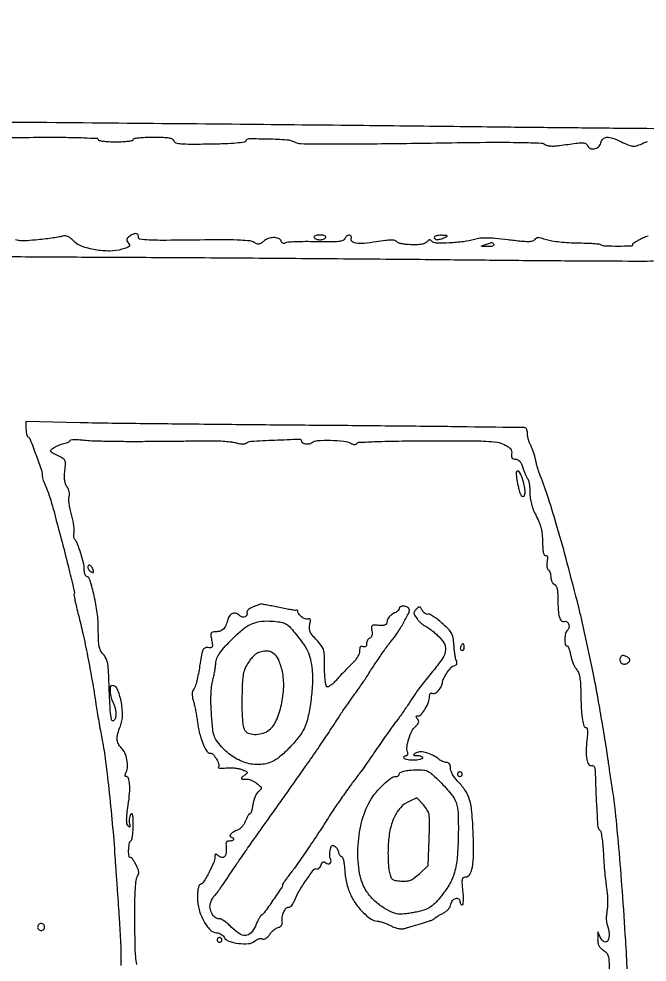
# Model space of a CAD drawing. Extents: x 0 to 5034, y 0 to 2560.
# Drawn here: x 2589.9 to 2859.3, y 1511.4 to 1915.7 of the extents above; entities that cross this region are included whole.
import ezdxf

# ---------------------------------------------------------------- set-up
doc = ezdxf.new("R2010")
doc.units = 0

msp = doc.modelspace()

# ---------------------------------------------------------------- linework, layer by layer
for points in [[(2974.382049, 1867.596221, 0.000287), (2874.5, 1868.507469, -0.00021), (2849.858972, 1868.728487, -0.000161), (2822.934375, 1868.989992, -0.000163), (2797.742289, 1869.251006, -0.000387), (2779, 1869.465809, 0.000452), (2737.839907, 1869.932163, 0.000216), (2684.899272, 1870.461265, 0.0002), (2625.260958, 1871.007723, 0.000176), (2563, 1871.531406, -0.000126), (2489.834156, 1872.139587, -0.000286), (2434.427692, 1872.64582, -0.000372), (2390.969473, 1873.100042, -0.000707), (2356, 1873.540995, 0.000718), (2301.888389, 1874.22211, 0.001577)], [(2586.133505, 1864.846258, -0.001854), (2599.5, 1864.944186, -0.002804), (2610.168486, 1864.922956, -0.007563), (2617.745745, 1864.75074, -0.003115), (2623.544968, 1864.49494, -0.399553), (2624, 1864.016419, 0.35239), (2624.339544, 1863.594471, 0.020224), (2626.094712, 1863.283881, 0.02235), (2628.482334, 1863.068389, 0.01133), (2631.5, 1863, 0.011522), (2634.477527, 1863.068623, 0.02162), (2636.875, 1863.283333, 0.018508), (2638.667147, 1863.590162, 0.354925), (2639, 1864, -0.361738), (2639.34686, 1864.416699, -0.01596), (2641.348253, 1864.720213, -0.019654), (2644.021339, 1864.932591, -0.009995), (2647.393011, 1865, -0.007411), (2651.751202, 1864.935396, -0.035644), (2654.218928, 1864.685548, -0.070094), (2655.668888, 1864.217697, -0.190328), (2656.386081, 1863.436272, 0.237578), (2657.303034, 1862.602568, 0.046619), (2659.563007, 1862.195517, 0.022083), (2663.616026, 1862.029765, 0.003135), (2671.952528, 1862.109429, 0.005063), (2678.400944, 1862.276825, 0.01236), (2683.143403, 1862.565516, 0.008199), (2686.692082, 1862.928437, 0.278394), (2687.334009, 1863.42803, -0.309133), (2688.67951, 1864.357971, -0.007058), (2696.868747, 1864.284405, -0.011991), (2704.758332, 1863.912707, -0.105473), (2708.096456, 1862.948378, 0.117945), (2710.810982, 1862.236155, 0.004045), (2721.871405, 1862.084665, 0.004352), (2739.274246, 1862.138583, 0.00071), (2773, 1862.584559, -0.001816), (2792.636438, 1862.800807, -0.006603), (2805.112375, 1862.728142, -0.004584), (2813.880217, 1862.480842, -0.163497), (2815.758071, 1861.770811, 0.124136), (2816.565464, 1861.392075, 0.033517), (2817.979136, 1861.215024, 0.029845), (2819.752003, 1861.218727, 0.020336), (2821.758071, 1861.424926, -0.002785), (2828.711484, 1862.387256, -0.032232), (2831.456098, 1862.572828, -0.10381), (2832.869372, 1862.280731, -0.20107), (2833.653175, 1861.461428, 0.193575), (2834.807096, 1860.219864, 0.155745), (2836.628756, 1859.980705, 0.138434), (2838.412856, 1860.850428, 0.15016), (2839.410644, 1862.5, -0.136624), (2840.384194, 1864.210355, -0.183304), (2841.99912, 1864.929941, -0.100507), (2844.495746, 1864.568563, -0.026502), (2848.236136, 1863, 0.01554), (2851.492885, 1861.549543, 0.08392), (2853.376456, 1861.127411, 0.101411), (2855.125496, 1861.390161, 0.027882), (2857.695498, 1862.497981, -0.041819), (2859.436039, 1863.19146, -0.058506)], [(2565.040625, 1814.005169, 0.0006), (2596.819508, 1813.753976, 0.000578), (2629, 1813.575483, -0.000468), (2664.389337, 1813.387023, -0.000288), (2706.03125, 1813.102309, -0.000289), (2747.198418, 1812.773314, -0.000518), (2781, 1812.448602, 0.000541), (2809.705422, 1812.174147, 0.000779), (2835.1125, 1811.998299, 0.000405), (2856.651194, 1811.900217, 0.012523), (2862, 1812.014164, -0.002898)], [(2859.752243, 1822.512999, 0.072437), (2858.59372, 1822.227815, 0.014748), (2856.655232, 1821.372634, 0.015788), (2855.254855, 1820.649724, 0.023005), (2854.073724, 1819.918857, 0.019929), (2853.183858, 1819.256349, 0.226501), (2853, 1818.871306, -0.407218), (2852.409586, 1818.266584, -0.005666), (2846.800106, 1818.19584, -0.00945), (2841.382504, 1818.291311, -0.127662), (2839.5, 1818.854039, 0.114045), (2838.758944, 1819.097409, 0.005495), (2836.15, 1819.304505, 0.008732), (2833.020657, 1819.463482, 0.006162), (2829.5, 1819.537326, -0.013037), (2825.736807, 1819.66804, -0.011931), (2821.872223, 1819.995983, -0.012032), (2818.436735, 1820.454148, -0.037712), (2816.171399, 1820.989416, 0.011578), (2813.809095, 1821.679622, 0.063749), (2812.49688, 1821.856226, 0.131162), (2811.651838, 1821.636503, 0.126164), (2811.014031, 1821.022702, -0.200801), (2810.114454, 1820.379276, -0.055525), (2808.351938, 1820.178146, -0.026892), (2805.336308, 1820.33233, -0.004474), (2799.565388, 1820.991933, 0.007225), (2794.207926, 1821.574439, 0.020209), (2790.436127, 1821.776199, 0.028636), (2787.578978, 1821.649752, 0.04793), (2785.222756, 1821.178813, -0.041471), (2780.578582, 1820.188157, -0.020893), (2774.6055, 1819.676294, -0.014314), (2768.894492, 1819.590166, -0.195394), (2767.017366, 1820.382634, 0.057488), (2766.498799, 1820.793934, 0.124516), (2766.01725, 1820.947095, 0.152197), (2765.584804, 1820.840401, 0.101989), (2765.208359, 1820.491641, -0.120894), (2764.198776, 1819.624057, -0.07021), (2762.67766, 1819.10459, -0.044073), (2760.425678, 1818.876804, -0.013715), (2757.023287, 1818.926862, -0.022682), (2755.258198, 1819.081697, -0.029058), (2753.657011, 1819.391221, -0.029495), (2752.391418, 1819.793872, -0.164003), (2751.850074, 1820.242586, 0.216666), (2751.128006, 1820.726558, 0.043452), (2749.544618, 1820.848558, 0.027875), (2747.085134, 1820.686768, 0.00762), (2743.231451, 1820.156808, -0.014742), (2737.773789, 1819.485316, -0.057105), (2734.370615, 1819.55729, -0.150181), (2732.727106, 1820.317742, -0.3109), (2732.411145, 1821.629042, 0.092069), (2732.507853, 1822.152211, 0.137485), (2732.382715, 1822.597281, 0.146858), (2732.053348, 1822.893119, 0.110494), (2731.575604, 1823, 0.101303), (2731.010544, 1822.884328, 0.066808), (2730.438894, 1822.543798, 0.063367), (2729.947566, 1822.0407, 0.070263), (2729.618024, 1821.44697, -0.219975), (2728.791673, 1820.643538, -0.058781), (2726.955905, 1820.231373, -0.027308), (2723.691353, 1820.071845, -0.004303), (2717.261035, 1820.164315, 0.006398), (2712.6638, 1820.211158, 0.009144), (2708.585542, 1820.125929, 0.005652), (2705.183632, 1819.954029, 0.124126), (2704.242937, 1819.653963, -0.099415), (2703.686436, 1819.446023, -0.140485), (2703.164064, 1819.508867, -0.127525), (2702.718787, 1819.849167, -0.074677), (2702.385948, 1820.436618, 0.211268), (2701.256444, 1821.571961, 0.097872), (2699.165366, 1821.944792, 0.083236), (2696.762318, 1821.495662, 0.096474), (2694.772801, 1820.294388, -0.035219), (2693.687495, 1819.443075, -0.122561), (2692.856924, 1819.1391, -0.127491), (2691.999851, 1819.265722, -0.03951), (2690.834035, 1819.871574, 0.112731), (2689.033677, 1820.495762, 0.014888), (2684.982297, 1820.81831, 0.011984), (2678.968372, 1820.972936, 0.003428), (2669.639974, 1820.925202, -0.001349), (2653.068172, 1820.771487, -0.012204), (2645.826788, 1820.900608, -0.021824), (2641.869356, 1821.241297, -0.440573), (2641.25, 1822.125, 0.1925), (2641.090054, 1823.105651, 0.228134), (2640.312229, 1823.615459, 0.128765), (2638.992578, 1823.450269, 0.062763), (2637.49731, 1822.621691, 0.031966), (2636.528526, 1821.813477, 0.1508), (2636.177844, 1821.189851, 0.179185), (2636.270492, 1820.540362, 0.049146), (2636.859128, 1819.66974, -0.089009), (2637.349508, 1818.803606, -0.286516), (2637.210938, 1818.185267, -0.113636), (2636.369778, 1817.650897, -0.01214), (2634.155039, 1816.928305, -0.073469), (2628.962173, 1816.173085, -0.042409), (2622.658514, 1816.723023, -0.042496), (2616.850156, 1818.247843, -0.121015), (2613.382478, 1820.532308, 0.030043), (2612.081151, 1821.777403, 0.074934), (2610.964327, 1822.467774, 0.096941), (2609.880101, 1822.699772, 0.078809), (2608.70143, 1822.533941, -0.033333), (2607.378616, 1822.223616, -0.005027), (2604.687459, 1821.806607, -0.005622), (2601.494864, 1821.381307, -0.004832), (2598.128217, 1821.004264, -0.008897), (2593.571361, 1820.620257, -0.033065), (2590.691752, 1820.619762, -0.049344), (2588.484672, 1820.986231, -0.045487)], [(2850.922345, 1494.871387, 0.015741), (2850.106766, 1520.763281, 0.002469), (2848.671094, 1541.872701, 0.003516), (2847.171222, 1560.610164, 0.003742), (2845.717241, 1575.968151, 0.014303), (2844.466434, 1585.5, -0.001483), (2843.883695, 1589.202344, -0.001512), (2843.32673, 1592.884375, -0.001466), (2842.86181, 1596.08677, -0.006281), (2842.614252, 1598, 0.011735), (2842.052649, 1601.997226, 0.000964), (2840.322973, 1612.386037, 0.001427), (2838.499071, 1623.0265, 0.003304), (2837.054534, 1631, 0.006038), (2835.865349, 1636.930152, 0.001207), (2833.59026, 1647.480151, 0.001157), (2831.267996, 1658.00717, 0.006837), (2829.963851, 1663.5, 0.003297), (2825.066901, 1682.411313, 0.006033), (2820.787075, 1697.753789, 0.007347), (2816.95647, 1710.190081, 0.014191), (2813.465698, 1720, -0.012827), (2812.898181, 1721.581195, -0.008181), (2812.31594, 1723.44635, -0.008218), (2811.804703, 1725.295131, -0.015123), (2811.459338, 1726.81736, 0.020651), (2811.10977, 1728.282861, 0.01335), (2810.590673, 1729.948271, 0.013424), (2809.995095, 1731.551464, 0.024588), (2809.411911, 1732.81736, -0.028329), (2808.875538, 1734.004932, -0.021695), (2808.421641, 1735.355576, -0.022132), (2808.106985, 1736.660793, -0.047409), (2808.006161, 1737.690983, 0.031609), (2807.948605, 1738.561653, 0.037788), (2807.781497, 1739.36639, 0.041273), (2807.539576, 1740.003719, 0.150905), (2807.25, 1740.317795, 0.128983), (2806.592614, 1740.499634, 0.000051), (2782.192188, 1740.821945, 0.000793), (2755.069329, 1741.1344, 0.000482), (2723, 1741.422034, -0.000335), (2689.326462, 1741.714149, -0.000386), (2657.198437, 1742.039164, -0.000345), (2629.965955, 1742.354478, -0.002242), (2616.25, 1742.584284), (2593, 1743.078124), (2593, 1740.098079, 0.026756), (2593.063183, 1738.918194, 0.033349), (2593.252837, 1737.83716, 0.035363), (2593.527846, 1736.9817, 0.160221), (2593.860722, 1736.586078, -0.164669), (2594.80044, 1735.449372, -0.003702), (2597.305874, 1728.732032, -0.005957), (2599.594376, 1722.214485, -0.081622), (2600, 1719.746268, 0.062419), (2600.093273, 1719.002028, 0.017582), (2600.422272, 1717.877036, 0.017434), (2600.887273, 1716.620887, 0.017576), (2601.437522, 1715.403638, -0.028858), (2602.127382, 1713.781024, -0.006864), (2603.080722, 1711.002944, -0.007036), (2604.088833, 1707.775732, -0.006897), (2605.012747, 1704.5, -0.001489), (2608.953101, 1689.575821, -0.003776), (2611.701437, 1678.703842, -0.000874), (2613.821291, 1669.977213, -0.261196), (2613.629582, 1669.296249, 0.247942), (2613.507699, 1668.901276, 0.003648), (2613.992745, 1666.433276, 0.008965), (2614.639125, 1663.533005, 0.005678), (2615.491346, 1660.175421, -0.010971), (2617.370407, 1652.429353, -0.005481), (2619.424317, 1642.555086, -0.005336), (2621.385212, 1631.986123, -0.006402), (2622.996462, 1622, 0.003715), (2623.523112, 1618.620529, 0.002281), (2624.191261, 1614.646875, 0.002287), (2624.888306, 1610.721061, 0.004082), (2625.502643, 1607.5, -0.016642), (2626.924802, 1598.871125, -0.00505), (2628.511918, 1585.704798, -0.005053), (2629.992802, 1570.909309, -0.005502), (2631.128407, 1556.5, 0.000357), (2631.576655, 1549.953012, 0.00026), (2632.083992, 1542.675, 0.000263), (2632.572336, 1535.773623, 0.000579), (2632.954429, 1530.5, -0.017855), (2633.728608, 1510.017371, -0.004707)], [(2640.554491, 1510.453256, -0.038579), (2640.020974, 1513.948822, -0.01639), (2639.760659, 1520.208901, -0.001769), (2639.684697, 1534.695046, -0.006845), (2639.747813, 1539.96108, -0.014286), (2639.970188, 1544.056434, -0.013331), (2640.307741, 1547.127443, -0.140052), (2640.811765, 1548.273191, 0.107713), (2641.260539, 1549.139165, 0.101097), (2641.322328, 1550.134219, 0.063946), (2640.967936, 1551.428764, 0.01914), (2640.107495, 1553.289155, 0.019567), (2639.352156, 1554.637592, 0.035056), (2638.61504, 1555.670487, 0.043712), (2637.987214, 1556.308597, 0.391189), (2637.627677, 1556.294344, -0.509846), (2637.388274, 1556.332387, -0.06575), (2637.18438, 1556.910794, -0.035529), (2637.043991, 1557.932367, -0.016386), (2637, 1559.274316, -0.025695), (2637.073356, 1560.700825, -0.032416), (2637.29375, 1562.003766, -0.034074), (2637.612934, 1563.033799, -0.163588), (2638, 1563.5, 0.203355), (2638.390764, 1564.052035, 0.018326), (2638.697317, 1565.755088, 0.021492), (2638.908461, 1567.892403, 0.015102), (2638.969591, 1570.309017, 0.005951), (2638.916154, 1573.486803, 0.054413), (2638.726994, 1574.85448, 0.431991), (2638.361337, 1575.058575, 0.186538), (2637.874279, 1574.668477, 0.059351), (2637.505863, 1573.81638, 0.038864), (2637.280628, 1572.769097, 0.038833), (2637.220032, 1571.698152, 0.058735), (2637.348738, 1570.774427, -0.013568), (2637.580825, 1569.777119, -0.190882), (2637.517777, 1569.422017, -0.441591), (2637.289351, 1569.378991, -0.034988), (2636.767449, 1569.832551, -0.156818), (2636.29005, 1570.762461, -0.0422), (2636.15772, 1572.437327, -0.027702), (2636.310134, 1574.937127, -0.008265), (2636.81641, 1578.726601, 0.016564), (2637.421821, 1583.912417, 0.040476), (2637.430208, 1587.753947, 0.062135), (2636.920734, 1590.231174, 0.32139), (2635.848185, 1591, -0.272434), (2635.578908, 1591.158483, -0.14172), (2635.488836, 1591.55145, -0.074981), (2635.617269, 1592.166288, -0.03396), (2635.956189, 1592.918138, 0.117487), (2636.55381, 1595.187523, 0.055907), (2636.286436, 1598.21433, 0.055204), (2635.33571, 1601.181272, 0.096144), (2633.856022, 1603.288955, -0.08695), (2632.59083, 1605.022988, -0.103553), (2632.089777, 1606.981191, -0.078615), (2632.362422, 1609.38848, -0.031534), (2633.447966, 1612.529708, 0.099533), (2634.390147, 1617.241336, 0.050179), (2633.774632, 1623.295453, 0.050769), (2632.146231, 1628.503401, 0.300129), (2629.877555, 1630, 0.365893), (2629.139116, 1629.376093, 0.062267), (2629.052844, 1627.388161, 0.049812), (2629.523618, 1624.809032, 0.045695), (2630.503115, 1622.294211, -0.041545), (2631.092079, 1620.818343, -0.039344), (2631.442097, 1619.238344, -0.039731), (2631.538079, 1617.639058, -0.044509), (2631.37117, 1616.105851, -0.210172), (2630.515767, 1614.886399, -0.526658), (2629.70672, 1615.252285, -0.030568), (2629.054985, 1620.871376, -0.00502), (2628.570314, 1631.801746, 0.007588), (2628.317566, 1636.908991, 0.03594), (2627.91925, 1639.80947, 0.063029), (2627.242397, 1641.758704, 0.073653), (2626.125701, 1643.366198, -0.069725), (2625.00608, 1644.951311, -0.071286), (2624.375721, 1646.771381, -0.040041), (2624.07587, 1649.460729, -0.00775), (2624, 1654.355354, 0.032745), (2623.559574, 1661.073228, 0.023586), (2622.228112, 1668.470065, 0.016812), (2620.482724, 1675.060811, 0.22999), (2618.849172, 1676.833333, -0.187773), (2618.520425, 1677.136708, -0.043519), (2618.245169, 1677.852083, -0.039066), (2618.053284, 1678.787937, -0.02968), (2617.985447, 1679.833333, 0.05869), (2617.65266, 1682.531856, 0.01663), (2616.509099, 1686.612933, 0.015403), (2615.12211, 1690.568272, 0.081343), (2613.963357, 1692.544152, -0.098613), (2613.664225, 1693.096776, -0.047038), (2613.498604, 1693.89119, -0.044119), (2613.477764, 1694.783519, -0.047773), (2613.616479, 1695.641416, 0.082026), (2613.721605, 1696.779715, 0.017967), (2613.509864, 1698.741373, 0.018246), (2613.095506, 1701.019191, 0.016622), (2612.505377, 1703.333508, -0.017964), (2611.922639, 1705.64474, -0.019933), (2611.530421, 1707.913315, -0.019728), (2611.350948, 1709.861004, -0.090185), (2611.494805, 1710.983631, 0.079514), (2611.634544, 1711.916832, 0.049203), (2611.51434, 1713.021537, 0.04715), (2611.166849, 1714.141142, 0.054012), (2610.626898, 1715.122291, -0.066956), (2609.975669, 1716.381472, -0.052203), (2609.6102, 1717.879595, -0.041861), (2609.515788, 1719.718619, -0.02138), (2609.68946, 1722.025786, 0.014681), (2609.960639, 1725.081006, 0.128853), (2609.696879, 1726.401655, 0.148234), (2608.829587, 1727.336847, 0.021418), (2606.50265, 1728.565767, -0.008423), (2604.19683, 1729.707927, -0.14077), (2603.582272, 1730.287905, -0.334431), (2603.646488, 1730.864893, -0.044158), (2604.626032, 1731.734861, -0.03915), (2605.540884, 1732.308048, -0.02049), (2606.757334, 1732.881426, -0.020253), (2608.060125, 1733.370306, -0.029156), (2609.25, 1733.687093, 0.026348), (2610.303355, 1733.961212, 0.038433), (2611.192187, 1734.320453, 0.043446), (2611.824914, 1734.706436, 0.238418), (2612, 1735.052747, -0.387213), (2612.260329, 1735.338503, -0.017833), (2613.689063, 1735.420599, -0.021827), (2615.545207, 1735.379923, -0.012943), (2617.75, 1735.177747, 0.020968), (2621.140065, 1734.921659, 0.003296), (2627.832812, 1734.741741, 0.003657), (2635.729791, 1734.639305, 0.003185), (2644, 1734.645201, 0.000251), (2652.398446, 1734.708902, 0.000262), (2660.68125, 1734.780217, 0.000251), (2667.841658, 1734.849211, 0.00115), (2672, 1734.90093, -0.012183), (2675.122416, 1734.870864, -0.011482), (2678.302133, 1734.68956, -0.011523), (2681.110752, 1734.39934, -0.0386), (2682.922156, 1734.026161, 0.02807), (2684.332546, 1733.704529, 0.035122), (2685.668061, 1733.573402, 0.038533), (2686.77541, 1733.628119, 0.13774), (2687.422156, 1733.901679, -0.155259), (2689.416724, 1734.665805, -0.003534), (2699.707723, 1735.188307, -0.002181), (2710.302916, 1735.604902, -0.424484), (2711, 1734.931756, 0.260583), (2711.476261, 1734.079971, 0.09602), (2712.81061, 1733.578193, 0.082719), (2714.424663, 1733.573072, 0.133493), (2715.667514, 1734.139024, -0.16255), (2717.877135, 1734.997183, -0.016562), (2723.574794, 1735.082894, -0.019607), (2729.26957, 1734.756292, -0.099047), (2732.302218, 1733.838258, 0.03723), (2733.185239, 1733.447128, 0.080168), (2733.914763, 1733.312452, 0.114572), (2734.478541, 1733.430021, 0.144487), (2734.877174, 1733.780161, -0.245648), (2735.645735, 1734.22631, -0.001793), (2743.26973, 1734.536131, -0.005608), (2752.686024, 1734.779249, -0.002553), (2765, 1734.896108, -0.001537), (2782.185001, 1734.918609, -0.011924), (2790.208148, 1734.713088, -0.025419), (2794.949134, 1734.23604, -0.079022), (2798, 1733.262701, -0.026795), (2799.701989, 1732.287927, -0.081646), (2800.685544, 1731.395909, -0.115302), (2801.143637, 1730.426993, -0.087778), (2801.187142, 1729.25, 0.046499), (2801.138118, 1728.166912, 0.148964), (2801.378792, 1727.493935, 0.169735), (2801.929117, 1727.121202, 0.064855), (2802.85959, 1727, -0.115409), (2803.836745, 1726.77141, -0.102177), (2804.661668, 1726.126878, -0.070947), (2805.379208, 1724.988064, -0.027827), (2806.04325, 1723.25, 0.012631), (2806.566553, 1721.744676, 0.014096), (2807.147852, 1720.3225, 0.013492), (2807.707793, 1719.142893, 0.069245), (2808.120802, 1718.55, -0.129984), (2808.463263, 1717.905148, -0.019703), (2808.741736, 1716.459297, -0.02096), (2808.93561, 1714.686949, -0.016762), (2809, 1712.766756, 0.033506), (2809.165566, 1710.298864, 0.03214), (2809.659513, 1707.839846, 0.030277), (2810.499044, 1705.33193, 0.023526), (2811.700339, 1702.716756, -0.023775), (2812.991311, 1699.902662, -0.03555), (2813.820149, 1697.328461, -0.035237), (2814.28059, 1694.645841, -0.022819), (2814.450339, 1691.5, 0.011837), (2814.53797, 1688.758205, 0.040498), (2814.780639, 1686.992465, 0.076623), (2815.168888, 1685.992881, 0.320868), (2815.723214, 1685.741071, -0.197419), (2816.215313, 1685.643755, -0.18807), (2816.509664, 1685.226114, -0.086352), (2816.567308, 1684.402341, -0.02375), (2816.37247, 1683.112352, 0.036963), (2816.2271, 1681.941294, 0.049271), (2816.279411, 1680.871284, 0.058486), (2816.507405, 1680.028331, 0.160414), (2816.899256, 1679.562263, -0.123579), (2817.322071, 1679.127364, -0.047406), (2817.676656, 1678.355545, -0.04325), (2817.918615, 1677.405852, -0.040778), (2818, 1676.409598, 0.05628), (2818.111599, 1675.421282, 0.058178), (2818.440625, 1674.494405, 0.064545), (2818.925849, 1673.763788, 0.122922), (2819.5, 1673.361626, -0.169882), (2820.196856, 1672.77114, -0.073262), (2820.660243, 1671.627688, -0.044761), (2820.92981, 1669.835603, -0.014356), (2821.013655, 1667.143011, 0.01473), (2821.167011, 1662.33385, 0.051411), (2821.673513, 1659.274417, 0.114089), (2822.515517, 1657.710885, 0.313729), (2823.669276, 1657.426584, -0.222663), (2824.807767, 1657.344734, -0.172588), (2825.636512, 1656.397997, -0.139944), (2825.77884, 1654.967208, -0.152789), (2825.132783, 1653.732783, 0.142016), (2824.33641, 1652.286235, 0.04712), (2824.026803, 1649.860277, 0.048473), (2824.169879, 1647.631423, 0.367814), (2824.912102, 1647, -0.27003), (2825.305597, 1646.770774, -0.033696), (2825.751605, 1645.843847, -0.032273), (2826.168182, 1644.572229, -0.021175), (2826.48916, 1643.064161, 0.030394), (2826.873833, 1641.407372, 0.024555), (2827.4796, 1639.683971, 0.025202), (2828.199372, 1638.145104, 0.0567), (2828.927101, 1637.084053, -0.087977), (2829.809276, 1635.608842, -0.048056), (2830.368045, 1633.569296, -0.029962), (2830.702269, 1630.583181, -0.008355), (2830.866239, 1625.879454, 0.007878), (2831.088644, 1619.319682, 0.028899), (2831.534064, 1615.189448, 0.046217), (2832.19215, 1612.691307, 0.315057), (2833.180364, 1612, -0.356247), (2833.544967, 1611.702462, -0.037095), (2833.696199, 1610.524844, -0.030477), (2833.683627, 1608.81837, -0.014), (2833.469702, 1606.603802, 0.026563), (2833.140551, 1601.987674, 0.051916), (2833.455781, 1598.317034, 0.088408), (2834.305824, 1596.097607, 0.363635), (2835.566922, 1595.664054, -0.232075), (2836.254985, 1595.60219, -0.181808), (2836.723803, 1595.004769, -0.062026), (2836.983194, 1593.593595, -0.010559), (2837.083871, 1590.856989, 0.004129), (2837.143242, 1588.374554, 0.002214), (2837.255402, 1585.311115, 0.002204), (2837.397441, 1582.186729, 0.003448), (2837.55003, 1579.5, -0.00186), (2837.698539, 1577.024064, -0.001858), (2837.828676, 1574.546257, -0.001816), (2837.92641, 1572.38184, -0.007353), (2837.961779, 1571.061724, 0.038071), (2838.048388, 1570.082179, 0.041329), (2838.282203, 1569.154518, 0.045253), (2838.617046, 1568.404632, 0.127387), (2839.011215, 1567.993069, -0.210089), (2839.43461, 1567.378249, -0.009711), (2839.872554, 1564.81916, -0.01472), (2840.253252, 1561.678657, -0.009894), (2840.511128, 1558.073489, 0.005688), (2840.761645, 1554.102066, 0.004613), (2841.117996, 1549.849403, 0.004663), (2841.519303, 1545.934561, 0.01205), (2841.903109, 1543.121009, -0.020183), (2842.19847, 1540.657275, -0.015258), (2842.330414, 1537.935589, -0.015494), (2842.296886, 1535.368092, -0.034219), (2842.077022, 1533.421203, 0.023715), (2841.850435, 1531.733287, 0.022435), (2841.779046, 1529.999844, 0.023043), (2841.855681, 1528.461654, 0.069419), (2842.09916, 1527.442338, -0.071081), (2842.991923, 1523.649354, -0.139186), (2842.418557, 1520.624896, -0.424535), (2840.950842, 1520.164606, -0.163367), (2839.331219, 1521.910604), (2838.162438, 1524.5), (2838.081219, 1521.36501, 0.045492), (2838.182866, 1519.803918, 0.078434), (2838.582261, 1518.567691, 0.080436), (2839.334262, 1517.535362, 0.050208), (2840.5, 1516.591957, -0.06603), (2841.881036, 1515.400326, -0.113592), (2842.60704, 1514.073925, -0.060231), (2842.927, 1512.016441, -0.00849), (2843, 1507.717494, -0.00893)]]:
    msp.add_lwpolyline(points, format="xyb")
for points in [[(2716.5, 1822, 0.108893), (2716.872201, 1821.616544, 0.050757), (2717.489314, 1821.29375, 0.046925), (2718.234268, 1821.074101, 0.048273), (2719, 1821, 0.048273), (2719.765732, 1821.074101, 0.046925), (2720.510686, 1821.29375, 0.050757), (2721.127799, 1821.616544, 0.108893), (2721.5, 1822, 0.302575), (2721.486626, 1822.392496, 0.143113), (2721.069598, 1822.719374, 0.067954), (2720.210982, 1822.933871, 0.027283), (2719, 1823, 0.027283), (2717.789018, 1822.933871, 0.067954), (2716.930402, 1822.719374, 0.143113), (2716.513374, 1822.392496, 0.302575)], [(2768, 1822, 0.255204), (2768.34712, 1821.364209, 0.143808), (2769.213987, 1821.10962, 0.073362), (2770.629152, 1821.318381, 0.028241), (2772.5, 1822, 0.018923), (2773.506264, 1822.478284, 0.552992), (2773.524829, 1822.712848, 0.150234), (2773.080913, 1822.87051, 0.005351), (2771.25, 1822.929715, 0.029148), (2770.004754, 1822.884048, 0.045955), (2768.954688, 1822.685604, 0.058404), (2768.222366, 1822.380032, 0.271066)], [(2793.5, 1819, -0.318697), (2793.475304, 1818.6114, -0.142816), (2793.032305, 1818.304033, -0.064164), (2792.116945, 1818.123516, -0.024173), (2790.809017, 1818.09968, -0.002065), (2788.630142, 1818.174324, -0.202811), (2788.356431, 1818.302703, -0.538556), (2788.401013, 1818.473033, -0.004209), (2790, 1819, 0.001302), (2790.971826, 1819.314026, 0.00193), (2791.821726, 1819.594733, 0.000849), (2792.546246, 1819.838503, 0.038715), (2792.690983, 1819.90032, -0.313598), (2792.798245, 1819.886653, -0.026071), (2793.007412, 1819.676969, -0.027444), (2793.249314, 1819.376087, -0.01718)], [(2803.442027, 1718.25, 0.007853), (2804.145464, 1714.614198, 0.035167), (2804.738648, 1712.528782, 0.068088), (2805.346097, 1711.371594, 0.242448), (2806.067388, 1711, 0.348939), (2806.78374, 1711.569235, 0.065795), (2806.956371, 1713.352995, 0.047607), (2806.62853, 1715.859386, 0.030452), (2805.799112, 1718.679002, 0.02658), (2804.640573, 1721.418266, 0.336269), (2803.701748, 1721.893677, 0.380119), (2803.098937, 1721.123757, 0.028299)], [(2619.63601, 1681.22007, 0.151089), (2619.513493, 1680.747486, 0.082132), (2619.639771, 1680.155439, 0.069165), (2619.987251, 1679.537349, 0.057015), (2620.51101, 1678.990862, 0.070243), (2621.469597, 1678.399887, 0.444336), (2621.932599, 1678.608907, 0.188345), (2621.880926, 1679.443277, 0.032662), (2621.109687, 1680.856763, 0.055227), (2620.715727, 1681.348827, 0.136748), (2620.316881, 1681.573772, 0.192588), (2619.948828, 1681.522353, 0.125121)], [(2690.40125, 1663.673922, 0.035138), (2689.243795, 1663.139754, 0.052634), (2688.330709, 1662.504572, 0.067809), (2687.771303, 1661.86986, 0.234325), (2687.704037, 1661.341641, -0.187183), (2687.665265, 1660.277054, -0.179829), (2686.918426, 1659.494956, -0.159552), (2685.762978, 1659.336644, -0.152447), (2684.712868, 1659.887132, 0.10873), (2683.191088, 1660.859949, 0.165755), (2681.637869, 1660.896702, 0.158641), (2680.337388, 1659.969212, 0.097989), (2679.528014, 1658.255594, -0.039259), (2678.698153, 1655.787684, -0.094483), (2677.628002, 1654.193759, -0.117136), (2676.207187, 1653.307104, -0.081355), (2674.332242, 1653, 0.042808), (2672.962662, 1652.882527, 0.237733), (2672.387201, 1652.455921, 0.149043), (2672.238399, 1651.589891, 0.014925), (2672.567517, 1649.491798, -0.013151), (2672.905301, 1647.387253, -0.150478), (2672.768245, 1646.568569, -0.266328), (2672.229474, 1646.211226, -0.044402), (2670.9387, 1646.241798, 0.131783), (2669.632534, 1646.044884, 0.189021), (2668.813728, 1645.226207, 0.061408), (2668.239685, 1643.296799, 0.005385), (2667.446971, 1638.248381, -0.011425), (2666.892673, 1634.976676, -0.014288), (2666.222906, 1631.971, -0.012511), (2665.53265, 1629.504265, -0.099036), (2664.971744, 1628.465953, 0.080632), (2664.417877, 1627.524561, 0.084703), (2664.202509, 1626.472331, 0.059728), (2664.319241, 1625.125063, 0.020351), (2664.799076, 1623.217572, -0.016766), (2665.260194, 1621.438492, -0.007993), (2665.739385, 1619.123287, -0.007913), (2666.16351, 1616.685905, -0.011148), (2666.45855, 1614.5, 0.033759), (2667.311139, 1609.797557, 0.035652), (2668.778925, 1605.340417, 0.034459), (2670.49004, 1601.87187, 0.264928), (2672, 1600.995946, -0.215858), (2673.241748, 1600.422101, -0.04781), (2674.631419, 1598.463811, -0.047761), (2675.620782, 1596.284543, -0.224746), (2675.471979, 1594.95466, 0.483594), (2675.564991, 1594.6977, 0.05984), (2676.239954, 1594.558707, 0.035995), (2677.342985, 1594.545921, 0.017384), (2678.749774, 1594.680159, -0.033833), (2680.404846, 1594.783332, -0.023385), (2682.279621, 1594.685483, -0.023658), (2684.08111, 1594.420185, -0.043868), (2685.5, 1594.010328, -0.009258), (2687.393277, 1593.237838, -0.1965), (2687.810374, 1592.813528, -0.320224), (2687.699256, 1592.341174, -0.021651), (2686.55887, 1591.425296, 0.029227), (2685.455878, 1590.511633, 0.413794), (2685.439209, 1590.047348, 0.212536), (2686.040717, 1589.79079, 0.013539), (2688, 1589.874609, -0.097745), (2688.745629, 1589.780887, -0.030759), (2689.79375, 1589.360541, -0.029403), (2690.932693, 1588.735823, -0.02871), (2692, 1587.977259, -0.012568), (2693.524582, 1586.692003, -0.16463), (2693.886145, 1586.058908, -0.250977), (2693.70535, 1585.472842, -0.03117), (2692.66528, 1584.565304, 0.091162), (2691.920666, 1583.739659, 0.035649), (2691.208084, 1582.373427, 0.033753), (2690.628403, 1580.745072, 0.035312), (2690.283611, 1579.077808, -0.017434), (2690.018243, 1577.514986, -0.027365), (2689.670992, 1576.197856, -0.025848), (2689.296415, 1575.215181, -0.297034), (2688.966156, 1575, 0.229373), (2688.605546, 1574.825385, 0.031224), (2688.114194, 1574.117066, 0.030772), (2687.605334, 1573.145632, 0.021396), (2687.147846, 1571.994267, -0.054128), (2686.563689, 1570.764877, -0.043755), (2685.691461, 1569.591382, -0.045147), (2684.671421, 1568.633606, -0.075235), (2683.64716, 1568.05595, 0.046076), (2681.910302, 1567.205339, 0.074772), (2680.65232, 1566.152705, 0.233938), (2680.449126, 1565.404439, 0.358341), (2680.940983, 1565, -0.082554), (2681.345444, 1564.932762, -0.092465), (2681.688914, 1564.738889, -0.100625), (2681.918581, 1564.450151, -0.11839), (2682, 1564.111111, -0.196338), (2681.86592, 1563.78282, -0.09743), (2681.488657, 1563.524132, -0.072735), (2680.92553, 1563.373362, -0.049041), (2680.259257, 1563.361111, 0.100841), (2679.424021, 1563.259226, 0.203694), (2678.936557, 1562.827985, 0.113142), (2678.741714, 1561.95381, 0.022678), (2678.824221, 1560.349167, -0.058192), (2678.779815, 1558.075766, -0.165969), (2678.080078, 1556.680045, -0.251184), (2676.905893, 1556.336104, -0.121971), (2675.456195, 1557.036355, 0.023448), (2674.682116, 1557.619743, 0.228054), (2674.287395, 1557.679605, 0.291274), (2674.057165, 1557.409572, 0.034799), (2674, 1556.589201, -0.103938), (2673.498592, 1554.203211, -0.01745), (2671.459082, 1549.972054, -0.014087), (2669.143087, 1545.853195, -0.179038), (2667.780541, 1544.76018, 0.210337), (2667.224948, 1544.256549, 0.051059), (2666.828803, 1543.052105, 0.037476), (2666.577977, 1541.282603, 0.016475), (2666.5, 1538.916667, 0.069048), (2667.189049, 1533.9508, 0.057231), (2669.220483, 1529.010069, 0.062625), (2671.953812, 1525.257402, 0.202635), (2674.714816, 1524.036512, -0.073888), (2675.636107, 1523.884058, -0.055833), (2676.572439, 1523.462486, -0.056373), (2677.382317, 1522.850344, -0.080056), (2677.928472, 1522.133652, 0.190391), (2679.92393, 1520.442229, 0.050116), (2684.081622, 1519.483226, 0.050287), (2688.397474, 1519.370752, 0.166804), (2690.971554, 1520.474257, -0.058287), (2691.753442, 1521.031417, -0.054344), (2692.661112, 1521.408874, -0.058301), (2693.552269, 1521.560974, -0.105131), (2694.280944, 1521.445686, 0.128496), (2695.053969, 1521.35967, 0.096703), (2695.864357, 1521.644132, 0.074212), (2696.681927, 1522.303299, 0.041039), (2697.472131, 1523.317123, -0.041455), (2698.24192, 1524.303064, -0.03409), (2699.212931, 1525.220213, -0.035333), (2700.22808, 1525.942013, -0.073049), (2701.121949, 1526.321639, 0.070525), (2701.944103, 1526.665946, 0.098059), (2702.535836, 1527.198603, 0.105241), (2702.853036, 1527.885361, 0.092348), (2702.883735, 1528.676092, -0.07255), (2702.882631, 1530.787292, -0.065173), (2703.476043, 1532.894643, -0.075286), (2704.455713, 1534.474973, -0.219835), (2705.592139, 1535, 0.148326), (2706.223986, 1535.191656, 0.058948), (2706.920354, 1535.786304, 0.051462), (2707.570028, 1536.652661, 0.044348), (2708.067212, 1537.67678, -0.042135), (2709.981355, 1541.664368, -0.019222), (2713.103015, 1546.532456, -0.010322), (2716.431042, 1551.103821, -0.320195), (2717.698808, 1551.497531, 0.163904), (2718.204909, 1551.500705, 0.097317), (2718.732083, 1551.806204, 0.078025), (2719.200868, 1552.367504, 0.058256), (2719.532906, 1553.103678, -0.036243), (2719.908884, 1554.04559, -0.173803), (2720.315694, 1554.443541, -0.22288), (2720.815764, 1554.439355, -0.061518), (2721.49507, 1554.004091, 0.14978), (2722.547969, 1553.564662, 0.229939), (2723.45762, 1553.900833, 0.204212), (2723.826703, 1554.875769, 0.128853), (2723.464874, 1556.056835, -0.103907), (2723.25617, 1556.63485, -0.033629), (2723.190212, 1557.546829, -0.031869), (2723.252065, 1558.598408, -0.030869), (2723.447058, 1559.645086, -0.02264), (2723.840886, 1560.959179, -0.169516), (2724.239953, 1561.460527, -0.26478), (2724.755336, 1561.483729, -0.055063), (2725.541201, 1560.965806, -0.046692), (2726.099373, 1560.406917, -0.041044), (2726.571478, 1559.730575, -0.04322), (2726.895523, 1559.043993, -0.088879), (2727, 1558.460889, 0.086034), (2727.091008, 1557.9359, 0.069418), (2727.356683, 1557.42795, 0.069643), (2727.750156, 1557.013617, 0.087826), (2728.21424, 1556.76192, -0.220413), (2728.722752, 1556.282807, -0.036092), (2729.145004, 1554.960592, -0.031987), (2729.462063, 1553.146313, -0.018313), (2729.622989, 1550.928587, 0.029318), (2729.857861, 1548.448867, 0.019178), (2730.404389, 1545.628498, 0.019168), (2731.166175, 1542.855367, 0.029065), (2732.057599, 1540.519289, 0.049235), (2734.381006, 1536.471156, 0.04135), (2737.577385, 1532.692308, 0.0425), (2740.91545, 1529.874372, 0.152357), (2743.538558, 1529.023203, -0.059286), (2744.572026, 1528.888285, -0.018491), (2746.075457, 1528.447448, -0.018195), (2747.732581, 1527.826372, -0.019129), (2749.312153, 1527.09577, 0.026042), (2751.21879, 1526.245673, 0.051168), (2752.819705, 1525.811062, 0.060486), (2754.286951, 1525.749379, 0.055292), (2755.773595, 1526.034185, -0.002781), (2757.129509, 1526.445008, -0.001063), (2759.020993, 1527.002262, -0.001053), (2761.077357, 1527.598644, -0.001293), (2763, 1528.146479, 0.009754), (2764.760076, 1528.680353, 0.013247), (2766.325, 1529.234812, 0.010154), (2767.595273, 1529.752961, 0.128011), (2768, 1530.068531, -0.080991), (2768.361405, 1530.408779, -0.009661), (2769.286957, 1531.007663, -0.01132), (2770.425112, 1531.678112, -0.009073), (2771.679003, 1532.349434, 0.042469), (2772.979547, 1533.161734, 0.04843), (2774.063066, 1534.151028, 0.053791), (2774.82965, 1535.210046, 0.094637), (2775.179003, 1536.228751, -0.132612), (2775.858414, 1537.812068, -0.141792), (2777.227642, 1538.789704, -0.237953), (2778.438472, 1538.632808, -0.24862), (2779, 1537.573324, 0.060701), (2779.07331, 1536.971681, 0.079343), (2779.289246, 1536.462164, 0.097319), (2779.609114, 1536.121032, 0.157158), (2779.984668, 1536, 0.358059), (2780.369327, 1536.31597, 0.033996), (2780.535727, 1537.614134, 0.02848), (2780.54059, 1539.502224, 0.012444), (2780.342211, 1542, -0.007728), (2780.041704, 1545.379498, -0.061295), (2780.118763, 1546.94433, -0.178018), (2780.556, 1547.700968, -0.175382), (2781.382294, 1548, 0.266621), (2783.232972, 1549.06238, 0.087743), (2784.361012, 1552.119212, 0.043267), (2784.862508, 1557.5547, 0.010742), (2784.719736, 1566.5, 0.011069), (2784.168311, 1575.744474, 0.050256), (2783.192189, 1581.044176, 0.076045), (2781.393164, 1584.922052, 0.04857), (2778.25, 1588.783333, -0.031012), (2776.953078, 1590.26714, -0.035474), (2775.912162, 1591.837457, -0.039054), (2775.21909, 1593.323557, -0.089819), (2775, 1594.533333, 0.047163), (2774.897878, 1595.613565, 0.102097), (2774.580616, 1596.381017, 0.133135), (2774.051826, 1596.836071, 0.111934), (2773.328741, 1597, -0.063348), (2772.574451, 1597.095951, -0.034209), (2771.684659, 1597.392246, -0.033454), (2770.805775, 1597.824102, -0.044643), (2770.078741, 1598.335305, 0.055049), (2767.620935, 1599.988308, 0.051019), (2764.799117, 1601.115807, 0.055396), (2762.162933, 1601.561555, 0.146932), (2760.323554, 1601.121262, 0.007457), (2759.209333, 1600.450881, 0.361324), (2759.132902, 1600.220852, 0.298454), (2759.35005, 1600.066464, 0.006118), (2760.75, 1600.030409, -0.042469), (2761.611369, 1599.945374, -0.061619), (2762.339063, 1599.715183, -0.080414), (2762.832709, 1599.384704, -0.208019), (2763, 1599, -0.295869), (2762.748945, 1598.612873, -0.04382), (2761.825, 1598.29375, -0.037669), (2760.532944, 1598.07239, -0.023598), (2759, 1598, -0.023598), (2757.467056, 1598.07239, -0.037669), (2756.175, 1598.29375, -0.04382), (2755.251055, 1598.612873, -0.295869), (2755, 1599, -0.109914), (2755.08489, 1599.381499, -0.099889), (2755.325178, 1599.70625, -0.095054), (2755.684342, 1599.924054, -0.089132), (2756.106989, 1600, 0.171377), (2756.477081, 1600.130688, 0.150055), (2756.707645, 1600.472082, 0.105965), (2756.751924, 1600.991942, 0.060131), (2756.59728, 1601.607087, -0.127643), (2756.344264, 1603.846716, -0.040245), (2757.091525, 1607.15939, -0.040772), (2758.400116, 1610.399804, -0.092746), (2759.992251, 1612.492987, 0.031679), (2760.921711, 1613.447892, 0.10952), (2761.325759, 1614.204694, 0.155481), (2761.300344, 1614.905034, 0.08721), (2760.874024, 1615.651792, -0.026412), (2760.372638, 1616.325328, -0.195467), (2760.294335, 1616.709565, -0.299806), (2760.513708, 1616.936893, -0.054063), (2761.127555, 1617.006323, 0.222065), (2762.497982, 1617.654251, 0.038766), (2764.189969, 1620.051458, 0.041442), (2765.563236, 1622.863478, 0.093131), (2766, 1625.188028, -0.04846), (2766.085118, 1626.064188, -0.151497), (2766.362909, 1626.579523, -0.198008), (2766.828309, 1626.767968, -0.090289), (2767.484746, 1626.644227, 0.237426), (2768.539823, 1626.749888, 0.065414), (2769.857706, 1627.852453, 0.060811), (2770.983319, 1629.422468, 0.095208), (2771.489848, 1631, -0.081801), (2772.068953, 1632.983351, -0.033706), (2773.451144, 1635.427286, -0.031354), (2775.070662, 1637.580883, -0.153066), (2776.347564, 1638.380639, 0.057971), (2777.204618, 1638.714629, 0.155549), (2777.657301, 1639.177041, 0.156864), (2777.756693, 1639.813344, 0.059248), (2777.509626, 1640.690345, -0.048578), (2777.20074, 1641.703656, -0.011645), (2776.893326, 1643.437164, -0.011855), (2776.632823, 1645.453048, -0.011492), (2776.464965, 1647.5, 0.027386), (2776.125293, 1650.477347, 0.084312), (2775.458026, 1652.384422, 0.07039), (2774.130563, 1654.147568, 0.015255), (2771.345539, 1656.765015, 0.017134), (2769.406628, 1658.364017, 0.024385), (2767.572215, 1659.636834, 0.022107), (2766.017271, 1660.514018, 0.212051), (2765.275573, 1660.552253, -0.160873), (2764.716238, 1660.525723, -0.081442), (2764.069339, 1660.825655, -0.067311), (2763.435693, 1661.393959, -0.053524), (2762.917633, 1662.153903, 0.023422), (2762.228961, 1663.307402, 0.196695), (2761.737661, 1663.641572, 0.22191), (2761.189008, 1663.514338, 0.030204), (2760.28363, 1662.712202, 0.049468), (2759.513217, 1661.772148, 0.169713), (2759.319635, 1661.018625, 0.117936), (2759.610014, 1660.141039, 0.018578), (2760.631251, 1658.620677, 0.026586), (2761.461599, 1657.597619, 0.025173), (2762.410346, 1656.648663, 0.026027), (2763.334963, 1655.896159, 0.075732), (2764.063545, 1655.516931, -0.065186), (2764.890967, 1655.108093, -0.012758), (2766.250695, 1654.148359, -0.013344), (2767.787503, 1652.938733, -0.012014), (2769.313545, 1651.60692, -0.063306), (2772.145641, 1648.263503, -0.16897), (2772.882889, 1645.271189, -0.122298), (2771.67809, 1641.828024, -0.026481), (2767.920644, 1636.706193, 0.001131), (2763.31976, 1631.05861, 0.009449), (2761.292916, 1628.460276, 0.013812), (2759.662602, 1626.156919, 0.003958), (2757.2646, 1622.5, -0.005637), (2755.854939, 1620.365952, -0.004449), (2754.282976, 1618.0875, -0.004499), (2752.785175, 1615.997559, -0.011117), (2751.639483, 1614.5, 0.011851), (2750.354543, 1612.815311, 0.002663), (2748.250758, 1609.884375, 0.00276), (2745.858614, 1606.474221, 0.00267), (2743.477406, 1603, -0.002855), (2741.043957, 1599.452372, -0.002604), (2738.494939, 1595.821875, -0.002604), (2736.183335, 1592.601372, -0.008455), (2734.60345, 1590.5, 0.009268), (2731.862877, 1586.842453, 0.003392), (2728.118847, 1581.572789, 0.003149), (2724.517641, 1576.361068, 0.013871), (2722.5, 1573.217486, -0.010275), (2719.229512, 1568.040403, -0.003312), (2714.174832, 1560.500792, -0.002911), (2709.109241, 1553.144538, -0.017147), (2706.300626, 1549.397008, 0.007294), (2705.036044, 1547.777191, 0.010528), (2703.969559, 1546.305889, 0.006544), (2703.124072, 1545.051484, 0.146021), (2703, 1544.635699, -0.14959), (2702.642938, 1543.468932, -0.002606), (2698.866199, 1537.938598, -0.003536), (2695.107883, 1532.577852, -0.100006), (2693.875609, 1531.423122, 0.110491), (2693.413343, 1530.971579, 0.016567), (2692.737558, 1529.854138, 0.017932), (2692.01938, 1528.457377, 0.014614), (2691.349291, 1526.914946, -0.089254), (2689.517371, 1523.984177, -0.20116), (2687.188403, 1522.896002, -0.159032), (2684.356932, 1523.695968, -0.05261), (2681, 1526.5, 0.022807), (2679.57734, 1527.8398, 0.026662), (2678.108073, 1528.971875, 0.027115), (2676.78479, 1529.781307, 0.124322), (2675.918843, 1530, -0.16989), (2674.117884, 1530.630116, -0.101982), (2672.652497, 1532.389778, -0.093907), (2671.918796, 1534.72946, -0.118278), (2672.187175, 1536.976946, -0.018035), (2672.591686, 1537.959967, -0.020188), (2673.052399, 1538.874145, -0.019946), (2673.50379, 1539.615245, -0.093086), (2673.851301, 1539.97177, 0.080059), (2674.561204, 1540.66337, 0.006465), (2676.092456, 1542.782389, 0.004591), (2678.557742, 1546.357914, 0.000638), (2683.592031, 1553.825301, -0.002777), (2685.020931, 1555.925357, -0.001163), (2686.967659, 1558.738546, -0.001151), (2689.064243, 1561.738527, -0.001494), (2691, 1564.477413, 0.000084), (2697.597515, 1573.756553, 0.000294), (2701.85179, 1579.749622, 0.000357), (2705.662745, 1585.133013, 0.000175), (2710.513007, 1592, 0.002456), (2715.638829, 1599.338743, 0.002417), (2720.719435, 1606.765898, 0.002293), (2725.091423, 1613.288157, 0.010622), (2727.520151, 1617.121898, -0.014354), (2728.141913, 1618.087335, -0.001867), (2729.534044, 1620.10225, -0.002174), (2731.205221, 1622.479722, -0.001816), (2733, 1624.990215, 0.001526), (2734.797484, 1627.501417, 0.001819), (2736.476836, 1629.881056, 0.00157), (2737.879349, 1631.89729, 0.01183), (2738.516888, 1632.868317, -0.005696), (2741.506525, 1637.545879, -0.004803), (2744.774566, 1642.429926, -0.004323), (2747.770256, 1646.734841, -0.022879), (2749.536794, 1649, 0.03043), (2752.181679, 1652.499063, 0.018779), (2754.873999, 1656.901584, 0.011957), (2757.140965, 1661.178502, 0.19917), (2757.251605, 1662.75, 0.210889), (2756.471781, 1663.606467, 0.090952), (2754.938493, 1663.973754, 0.106044), (2753.528659, 1663.74972, 0.309859), (2753, 1662.978561, -0.169853), (2752.836169, 1662.510201, -0.045085), (2752.280782, 1661.929472, -0.040385), (2751.488806, 1661.343661, -0.032165), (2750.551597, 1660.841555, 0.059567), (2749.592603, 1660.258172, 0.049954), (2748.73364, 1659.432994, 0.052121), (2748.09587, 1658.503731, 0.089053), (2747.800988, 1657.612994, -0.073252), (2747.484998, 1656.547495, -0.169371), (2746.911535, 1655.956214, -0.112786), (2745.918874, 1655.712751, -0.023976), (2744.128964, 1655.770138, 0.015863), (2742.097498, 1655.868271, 0.176218), (2741.342229, 1655.607621, 0.242873), (2741.062245, 1654.96888, 0.031379), (2741.255968, 1653.441321, -0.040686), (2741.378843, 1652.303312, -0.075246), (2741.264104, 1651.382593, -0.099715), (2740.92222, 1650.714454, -0.133956), (2740.376395, 1650.314195, 0.104249), (2739.850026, 1649.973715, 0.066686), (2739.404316, 1649.39432, 0.062735), (2739.102767, 1648.675562, 0.068088), (2739, 1647.924396, -0.057176), (2738.909882, 1647.138899, -0.159737), (2738.625862, 1646.670677, -0.187763), (2738.155283, 1646.505517, -0.083378), (2737.5, 1646.638374, 0.099483), (2736.813014, 1646.754952, 0.218005), (2736.345378, 1646.523546, 0.137121), (2736.07627, 1645.903447, 0.03424), (2736, 1644.790988, -0.091373), (2735.781341, 1643.604461, -0.042809), (2735.099647, 1642.19341, -0.038307), (2734.061752, 1640.715305, -0.031973), (2732.75, 1639.314799, 0.008417), (2731.272867, 1637.879546, 0.004586), (2729.505865, 1636.070969, 0.004568), (2727.742671, 1634.198923, 0.007233), (2726.269965, 1632.559444, -0.02264), (2724.958333, 1631.186796, -0.034265), (2723.689138, 1630.129969, -0.036946), (2722.610005, 1629.465392, -0.263802), (2722.019965, 1629.487661, -0.214723), (2721.617294, 1630.083634, -0.013122), (2721.299615, 1632.260182, -0.017661), (2721.07405, 1634.959437, -0.012014), (2721, 1638.040825, 0.008644), (2720.913618, 1643.036793, 0.064665), (2720.528075, 1645.370514, 0.092905), (2719.597334, 1647.166384, 0.026837), (2717.534968, 1649.53165, -0.019412), (2715.738474, 1651.531293, -0.06991), (2714.839569, 1652.985923, -0.095628), (2714.523862, 1654.376469, -0.057556), (2714.66356, 1656.067802, 0.016406), (2714.916282, 1657.589417, 0.120749), (2714.837054, 1658.316364, 0.303551), (2714.472045, 1658.583887, 0.102725), (2713.788806, 1658.472452, -0.200353), (2712.646046, 1658.505673, -0.062641), (2711.154174, 1659.419631, -0.061922), (2709.90356, 1660.703337, -0.163601), (2709.5, 1661.903695, 0.136059), (2709.442432, 1662.111333, 0.144666), (2709.287118, 1662.253875, 0.118965), (2709.052249, 1662.305998, 0.075976), (2708.775294, 1662.258431, -0.116692), (2708.251138, 1662.211437, -0.003921), (2706.180587, 1662.525972, -0.00723), (2703.72937, 1662.954458, -0.004955), (2700.959918, 1663.508431, 0.001452), (2698.228274, 1664.07477, 0.002341), (2695.897899, 1664.539504, 0.000391), (2693.835534, 1664.939084, 0.146398), (2693.684624, 1664.923922, -0.006692), (2693.544292, 1664.868281, -0.000084), (2692.643976, 1664.525352, -0.000247), (2691.602206, 1664.129333, -0.000162)], [(2707.200203, 1653.825403, -0.012812), (2711.422061, 1648.487944, -0.046296), (2713.688926, 1644.799465, -0.059484), (2714.940366, 1641.258506, -0.031955), (2715.665799, 1636.675963, -0.036634), (2715.788041, 1630.526688, -0.020688), (2715.082284, 1623.098711, -0.020221), (2713.83044, 1616.081351, -0.060794), (2712.218043, 1611.5, -0.051921), (2710.010415, 1608.006747, -0.022122), (2706.393806, 1603.812509, -0.021951), (2702.461085, 1599.990794, -0.058414), (2699.258367, 1597.75, -0.102768), (2693.880934, 1596.151267, -0.086365), (2687.948327, 1596.675509, -0.078682), (2682.069478, 1599.283094, -0.065744), (2676.866927, 1603.717157, -0.028232), (2674.706271, 1606.404246, -0.079968), (2673.63886, 1608.552286, -0.051221), (2673.06003, 1611.419028, -0.006711), (2672.541017, 1617.623457, -0.010016), (2672.310912, 1622.221308, -0.016037), (2672.319158, 1626.150999, -0.018869), (2672.555216, 1629.428293, -0.036942), (2673.032461, 1632, 0.011475), (2673.496318, 1633.942624, 0.009116), (2673.910462, 1636.059375, 0.009235), (2674.222446, 1638.036445, 0.02272), (2674.358371, 1639.5, -0.086021), (2674.851461, 1641.717595, -0.057176), (2676.114013, 1644.003407, -0.034873), (2678.452525, 1646.844995, -0.009185), (2682.582993, 1651.048186, -0.030935), (2686.592698, 1654.52196, -0.065517), (2690.150872, 1656.564944, -0.071746), (2693.900853, 1657.510951, -0.044077), (2698.46422, 1657.582926, -0.01618), (2701.894878, 1657.222475, -0.067391), (2703.893378, 1656.665887, -0.083962), (2705.447169, 1655.661757, -0.033685)], [(2779.582949, 1647.134215, 0.052326), (2779.327923, 1646.604943, 0.061761), (2779.20609, 1646.06291, 0.07231), (2779.228156, 1645.59012, 0.149701), (2779.399864, 1645.266802, 0.208213), (2780.031223, 1645.018401, 0.228122), (2780.610436, 1645.323111, 0.143258), (2780.913564, 1646.144952, 0.097944), (2780.787251, 1647.138246, 0.033951), (2780.536207, 1647.749629, 0.286646), (2780.294341, 1647.899578, 0.233206), (2780.012891, 1647.759582, 0.024362)], [(2692.400675, 1644.024576, 0.080844), (2691.435747, 1643.438929, 0.027075), (2690.237489, 1642.297815, 0.026128), (2689.0259, 1640.869364, 0.027034), (2687.984627, 1639.337963, 0.043983), (2686.73192, 1636.778586, 0.053278), (2686.043027, 1634.197428, 0.03105), (2685.708987, 1630.587733, 0.005738), (2685.583952, 1623.909003, 0.00631), (2685.614001, 1618.319716, 0.019739), (2685.829866, 1614.567549, 0.027332), (2686.219886, 1612.014416, 0.121825), (2686.872445, 1610.659003, 0.151554), (2688.773489, 1609.416684, 0.078145), (2691.62149, 1609.067396, 0.071917), (2694.701961, 1609.620082, 0.086566), (2697.288985, 1611.012675, 0.125285), (2700.316559, 1614.954118, 0.046374), (2702.488615, 1621.664157, 0.045117), (2703.480778, 1629.241043, 0.062906), (2702.896774, 1636.045723, 0.048418), (2701.342611, 1640.93074, 0.129728), (2699.114245, 1643.785418, 0.16611), (2696.150123, 1644.770218, 0.094206)], [(2847.623848, 1641.462146, 0.204898), (2847.670077, 1640.239525, 0.184524), (2848.589568, 1639.358816, 0.151486), (2850.024663, 1639.217392, 0.146776), (2851.308858, 1639.908858, 0.054276), (2851.808503, 1640.530591, 0.181249), (2851.915755, 1641.034028, 0.169745), (2851.667251, 1641.505602, 0.04647), (2850.991641, 1642.026328, 0.029379), (2849.624699, 1642.782051, 0.154275), (2848.78516, 1642.900493, 0.205202), (2848.167206, 1642.503736, 0.057272)], [(2770.497536, 1588.75, -0.021031), (2775.340381, 1583.46753, -0.092303), (2777.418854, 1579.802348, -0.075175), (2778.249084, 1575.283838, -0.01118), (2778.335291, 1566, -0.017195), (2777.878393, 1556.380067, -0.050455), (2776.674901, 1549.86516, -0.063142), (2774.376536, 1544.571457, -0.040628), (2770.5, 1539.106163, -0.020819), (2768.21501, 1536.602598, -0.051989), (2766.300414, 1535.036862, -0.057579), (2764.225627, 1533.991858, -0.030769), (2761.470719, 1533.169674, -0.010661), (2759.340419, 1532.721873, -0.009358), (2757.098449, 1532.343592, -0.009446), (2755.061692, 1532.078252, -0.027671), (2753.648789, 1532, -0.100807), (2750.17399, 1532.707759, -0.045419), (2746.055584, 1534.918478, -0.043808), (2742.12568, 1538.038226, -0.05687), (2739.170108, 1541.556899, -0.103575), (2736.044335, 1549.414513, -0.052028), (2735.312932, 1560.116941, -0.050519), (2736.848054, 1571.278343, -0.070828), (2740.56612, 1580.612848, -0.042897), (2742.966554, 1584.075192, -0.030176), (2746.206939, 1587.537584, -0.027126), (2749.463316, 1590.302371, -0.163867), (2751.534796, 1591, 0.061371), (2752.09507, 1591.069029, 0.079861), (2752.569596, 1591.272211, 0.097613), (2752.887249, 1591.57325, 0.155648), (2753, 1591.926676, -0.269139), (2753.463491, 1592.725365, -0.069039), (2754.904615, 1593.303142, -0.04094), (2757.299419, 1593.693565, -0.013326), (2760.880764, 1593.883999, -0.037852), (2763.532717, 1593.753433, -0.091631), (2765.395131, 1593.161746, -0.063007), (2767.313048, 1591.803462, -0.011168)], [(2778, 1592, 0.099038), (2778.076342, 1591.618362, 0.097945), (2778.29375, 1591.29375, 0.097945), (2778.618362, 1591.076342, 0.099038), (2779, 1591, 0.099038), (2779.381638, 1591.076342, 0.097945), (2779.70625, 1591.29375, 0.097945), (2779.923658, 1591.618362, 0.099038), (2780, 1592, 0.099038), (2779.923658, 1592.381638, 0.097945), (2779.70625, 1592.70625, 0.097945), (2779.381638, 1592.923658, 0.099038), (2779, 1593, 0.099038), (2778.618362, 1592.923658, 0.097945), (2778.29375, 1592.70625, 0.097945), (2778.076342, 1592.381638, 0.099038)], [(2757.019373, 1580.202371, 0.092825), (2753.566445, 1577.630862, 0.073945), (2750.946963, 1573.78496, 0.060927), (2749.193475, 1568.642355, 0.03605), (2748.320777, 1562.209353, 0.012667), (2748.199248, 1558.964401, 0.011284), (2748.23457, 1555.589622, 0.0114), (2748.404086, 1552.556634, 0.033983), (2748.70771, 1550.5, 0.022547), (2749.349503, 1548.083556, 0.140617), (2750.048344, 1547.026355, 0.137981), (2751.207838, 1546.490264, 0.021423), (2753.743963, 1546.194731, 0.033274), (2756.124501, 1546.178916, 0.079889), (2757.841263, 1546.561591, 0.069859), (2759.486072, 1547.499532, 0.021022), (2761.694518, 1549.358857), (2765.480282, 1552.828251), (2765.843881, 1564.282244, 0.003872), (2766.024162, 1571.795848, 0.046503), (2765.80235, 1574.682344, 0.100318), (2765.048462, 1576.628351, 0.044277), (2763.35374, 1578.820736), (2760.5, 1581.905234)], [(2598, 1526.5, 0.099038), (2598.114514, 1525.927543, 0.097945), (2598.440625, 1525.440625, 0.097945), (2598.927543, 1525.114514, 0.099038), (2599.5, 1525, 0.099038), (2600.072457, 1525.114514, 0.097945), (2600.559375, 1525.440625, 0.097945), (2600.885486, 1525.927543, 0.099038), (2601, 1526.5, 0.099038), (2600.885486, 1527.072457, 0.097945), (2600.559375, 1527.559375, 0.097945), (2600.072457, 1527.885486, 0.099038), (2599.5, 1528, 0.099038), (2598.927543, 1527.885486, 0.097945), (2598.440625, 1527.559375, 0.097945), (2598.114514, 1527.072457, 0.099038)], [(2675, 1521, 0.099038), (2675.076342, 1520.618362, 0.097945), (2675.29375, 1520.29375, 0.097945), (2675.618362, 1520.076342, 0.099038), (2676, 1520, 0.099038), (2676.381638, 1520.076342, 0.097945), (2676.70625, 1520.29375, 0.097945), (2676.923658, 1520.618362, 0.099038), (2677, 1521, 0.099038), (2676.923658, 1521.381638, 0.097945), (2676.70625, 1521.70625, 0.097945), (2676.381638, 1521.923658, 0.099038), (2676, 1522, 0.099038), (2675.618362, 1521.923658, 0.097945), (2675.29375, 1521.70625, 0.097945), (2675.076342, 1521.381638, 0.099038)]]:
    msp.add_lwpolyline(points, format="xyb", close=True)

doc.saveas('drawing.dxf')
